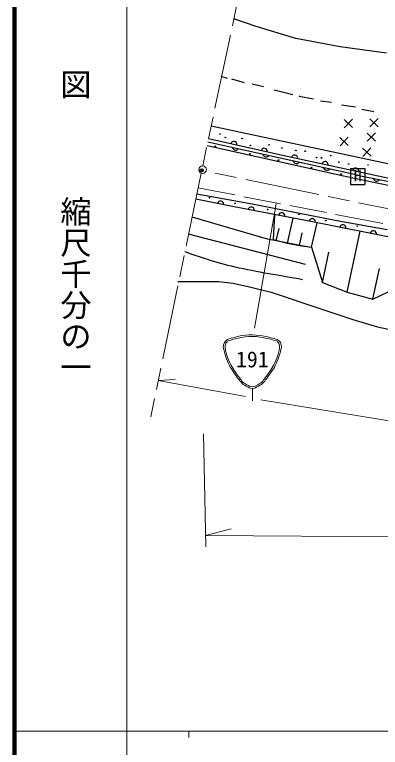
# Model space of a CAD drawing. Units: millimetres, scale not verified. Extents: x 40000 to 680000, y 20000 to 380000.
# Drawn here: x 40000 to 98750, y 202409 to 320146 of the extents above; entities that cross this region are included whole.
import ezdxf
from ezdxf.enums import TextEntityAlignment as Align

# ---------------------------------------------------------------- set-up
doc = ezdxf.new("R2010")
doc.units = ezdxf.units.MM
doc.header["$LTSCALE"] = 1000
doc.header["$PDMODE"] = 32
doc.header["$PDSIZE"] = 500
doc.linetypes.add('CHAIN', pattern=[18.5, 12, -1.5, 3.5, -1.5])
doc.linetypes.add('DASHED', pattern=[7.5, 6, -1.5])
for name, color, linetype, lineweight in [('M-BGD', 7, 'Continuous', 25), ('M-BMK', 2, 'CHAIN', 13), ('M-BMK-SRVR', 3, 'Continuous', 13), ('M-STR-HTXT', 7, 'Continuous', 13), ('M-STR-STRC', 7, 'Continuous', 13), ('M-TTL', 2, 'Continuous', 140), ('M-TTL-BAND', 7, 'Continuous', 13)]:
    doc.layers.add(name, color=color, linetype=linetype, lineweight=lineweight)
doc.layers.add('M-OTRS', color=6, linetype='Continuous')
doc.styles.add('@ＭＳ ゴシック', font='')
doc.styles.add('ＭＳ ゴシック', font='')
doc.styles.get('@ＭＳ ゴシック').set_extended_font_data('@MS Gothic')
doc.styles.get('ＭＳ ゴシック').set_extended_font_data('MS Gothic')

msp = doc.modelspace()

# ---------------------------------------------------------------- linework, layer by layer
at = {"layer": 'M-BGD'}
for p, q in [((78803, 318257), (75235, 319489)), ((85151, 316311), (78803, 318257)), ((92287, 314967), (85151, 316311)), ((99747, 313947), (92287, 314967)), ((74182, 309879), (73188, 310197)), ((76925, 309203), (74897, 309799)), ((79986, 308567), (78157, 308964)), ((84716, 307255), (81695, 308010)), ((85710, 307016), (85829, 307096)), ((88015, 306539), (85710, 307016)), ((90877, 306023), (89128, 306261)), ((94773, 305267), (92507, 305625)), ((97715, 304552), (95767, 304910)), ((92927, 303311), (94279, 302010)), ((94253, 303336), (92953, 301985)), ((97062, 303430), (98413, 302129)), ((98387, 303455), (97087, 302104)), ((71574, 302254), (99961, 296239)), ((92252, 300409), (93603, 299108)), ((93578, 300434), (92277, 299083)), ((96624, 301124), (97976, 299824)), ((97950, 301150), (96650, 299798)), ((70906, 299112), (93310, 294142)), ((76820, 298397), (71017, 299633)), ((83027, 297511), (71138, 300200)), ((94575, 294449), (76820, 298397)), ((95909, 298699), (97260, 297399)), ((97235, 298725), (95934, 297374)), ((101153, 293615), (83027, 297511)), ((93969, 295414), (96272, 295414)), ((93969, 295414), (93969, 292849)), ((96272, 295414), (96272, 292849)), ((93310, 294142), (110820, 290465)), ((103672, 292553), (95581, 294219)), ((93969, 292849), (96272, 292849)), ((69285, 291372), (78184, 289729)), ((75019, 289312), (69099, 290472)), ((78184, 289729), (91769, 287086)), ((88137, 286808), (75019, 289312)), ((80625, 284043), (68512, 287628)), ((81723, 288032), (81535, 284012)), ((83834, 283438), (84727, 287459)), ((87705, 282803), (88575, 286720)), ((114413, 281561), (88137, 286808)), ((91769, 287086), (99839, 285615)), ((82024, 283779), (82472, 285794)), ((85759, 283074), (86205, 285082)), ((93429, 275528), (95494, 285339)), ((86741, 280012), (67941, 284861)), ((87251, 282792), (80625, 284043)), ((81535, 284012), (83834, 283438)), ((83834, 283438), (85759, 283074)), ((85759, 283074), (87705, 282803)), ((87705, 282803), (89454, 277118)), ((89454, 277118), (90475, 281968)), ((97557, 274404), (98597, 279344)), ((66226, 277267), (71555, 277267)), ((71555, 277267), (72806, 277290)), ((72806, 277290), (75030, 277012)), ((75030, 277012), (77532, 276456)), ((89454, 277118), (93429, 275528)), ((77532, 276456), (81216, 275576)), ((81216, 275576), (89371, 272819)), ((93429, 275528), (97557, 274404)), ((97557, 274404), (101141, 276125)), ((89371, 272819), (94306, 271151)), ((94306, 271151), (98291, 269969)), ((98291, 269969), (102484, 269065))]:
    msp.add_line(p, q, dxfattribs=at)
at = {"layer": 'M-BGD', "linetype": 'DASHED', "lineweight": 13}
for p, q in [((69477, 292303), (93249, 287733)), ((93249, 287733), (116880, 283099))]:
    msp.add_line(p, q, dxfattribs=at)
at = {"layer": 'M-BGD'}
for centre, radius in [((73004, 300954), 51.7), ((73839, 300398), 51.7), ((76542, 300239), 51.7), ((72200, 298977), 75), ((77854, 299126), 51.7), ((80875, 299205), 51.7), ((82942, 298728), 51.7), ((85168, 298331), 51.7), ((86679, 298211), 51.7), ((77775, 297735), 75), ((82396, 296741), 75), ((88507, 297178), 51.7), ((89302, 297138), 51.7), ((90773, 297496), 51.7), ((87703, 295548), 75), ((92085, 296462), 51.7), ((93675, 296144), 51.7), ((96776, 295985), 51.7), ((92443, 294505), 75), ((71295, 290728), 51.7), ((75409, 289814), 51.7), ((80636, 288840), 51.7), ((85685, 288065), 51.7), ((89998, 287071), 51.7), ((95046, 286177), 51.7)]:
    msp.add_circle(centre, radius, dxfattribs=at)
for centre, radius, start, end in [((75216, 299278), 500, 347.25258, 167.25258), ((75533, 298944), 567, 196.04498, 319.9), ((80093, 298175), 500, 347.25258, 167.25258), ((80419, 297870), 567, 195.53683, 319.39186), ((84974, 297092), 500, 347.87092, 167.87092), ((85300, 296785), 567, 195.53683, 319.39186), ((89863, 296042), 500, 347.87092, 167.87092), ((90181, 295699), 567, 195.53683, 319.39186), ((94751, 294991), 500, 347.87092, 167.87092), ((98175, 293957), 567, 196.44137, 320.29639), ((73078, 289692), 500, 348.91359, 168.91359), ((77987, 288745), 500, 349.19177, 169.19177), ((82899, 287808), 500, 349.19177, 169.19177), ((87810, 286870), 500, 349.02939, 169.19228), ((92714, 285894), 500, 348.70674, 168.70674), ((97617, 284915), 500, 348.70674, 168.70674)]:
    msp.add_arc(centre, radius, start, end, dxfattribs=at)
msp.add_open_spline([(86255, 277545), (82641, 278224), (78996, 278757), (75412, 279584), (73875, 279938), (72356, 280372), (70848, 280835), (69955, 281109), (69074, 281422), (68195, 281738), (67916, 281839), (67639, 281948), (67361, 282055)], degree=3, knots=[0, 0, 0, 0, 1, 1, 1, 2, 2, 2, 3, 3, 3, 4, 4, 4, 4], dxfattribs=at)
at = {"layer": 'M-BMK'}
for p, q in [((78523, 334967), (70211, 295840)), ((69969, 294685), (61882, 255511)), ((107011, 287512), (70736, 294975))]:
    msp.add_line(p, q, dxfattribs=at)
at = {"layer": 'M-BMK-SRVR'}
msp.add_circle((70198, 295240), 600, dxfattribs=at)
at = {"layer": 'M-OTRS'}
msp.add_point((70057, 295115), dxfattribs=at)
at = {"layer": 'M-STR-HTXT'}
for p, q in [((63056, 261369), (65764, 261521)), ((63056, 261369), (77063, 258790)), ((79565, 258234), (197315, 239127)), ((70344, 252767), (70715, 234603)), ((70677, 236453), (74766, 237500)), ((70677, 236453), (196100, 235623))]:
    msp.add_line(p, q, dxfattribs=at)
at = {"layer": 'M-STR-STRC'}
for p, q in [((82021, 289743), (78546, 269772)), ((78187, 260094), (78187, 258094))]:
    msp.add_line(p, q, dxfattribs=at)
for points, knots in [([(74187, 267951), (75887, 268480), (76598, 268705), (78187, 268699), (79777, 268692), (81949, 268024), (82187, 267951)], [0, 0, 0, 0, 1, 1, 1, 2, 2, 2, 2]), ([(74285, 267712), (75022, 267941), (76636, 268445), (78187, 268445), (79737, 268445), (81851, 267792), (82089, 267719)], [0, 0, 0, 0, 1, 1, 1, 2, 2, 2, 2]), ([(74187, 267951), (73951, 267804), (73839, 267682), (73687, 267451), (73366, 266960), (73553, 266526), (73687, 265951)], [0, 0, 0, 0, 1, 1, 1, 2, 2, 2, 2]), ([(74281, 267716), (74226, 267667), (74047, 267510), (73937, 267347), (73650, 266920), (73869, 266208), (73924, 266030)], [0, 0, 0, 0, 1, 1, 1, 2, 2, 2, 2]), ([(82091, 267719), (82146, 267670), (82326, 267511), (82437, 267347), (82725, 266920), (82505, 266207), (82449, 266028)], [0, 0, 0, 0, 1, 1, 1, 2, 2, 2, 2]), ([(82187, 267951), (82424, 267804), (82536, 267682), (82687, 267451), (83008, 266960), (82822, 266526), (82687, 265951)], [0, 0, 0, 0, 1, 1, 1, 2, 2, 2, 2]), ([(73687, 265951), (73867, 265252), (73955, 265023), (74187, 264451), (74616, 263396), (74925, 263041), (75687, 261951)], [0, 0, 0, 0, 1, 1, 1, 2, 2, 2, 2]), ([(73924, 266030), (74101, 265343), (74187, 265118), (74416, 264556), (74840, 263510), (75147, 263160), (75902, 262079)], [0, 0, 0, 0, 1, 1, 1, 2, 2, 2, 2]), ([(82450, 266030), (82273, 265343), (82187, 265118), (81959, 264556), (81534, 263510), (81228, 263160), (80473, 262079)], [0, 0, 0, 0, 1, 1, 1, 2, 2, 2, 2]), ([(82687, 265951), (82507, 265252), (82420, 265023), (82187, 264451), (81758, 263396), (81450, 263041), (80687, 261951)], [0, 0, 0, 0, 1, 1, 1, 2, 2, 2, 2]), ([(75687, 261951), (76237, 261224), (76446, 260822), (77187, 260451), (77558, 260265), (77773, 260094), (78187, 260094), (78602, 260094), (78817, 260265), (79187, 260451), (79928, 260822), (80138, 261224), (80687, 261951)], [0, 0, 0, 0, 1, 1, 1, 2, 2, 2, 3, 3, 3, 4, 4, 4, 4]), ([(75864, 262127), (76399, 261420), (76599, 261020), (77324, 260667), (77646, 260510), (77829, 260360), (78187, 260360), (78545, 260360), (78729, 260510), (79050, 260667), (79776, 261020), (79976, 261420), (80510, 262127)], [0, 0, 0, 0, 1, 1, 1, 2, 2, 2, 3, 3, 3, 4, 4, 4, 4])]:
    msp.add_open_spline(points, degree=3, knots=knots, dxfattribs=at)
at = {"layer": 'M-TTL'}
msp.add_line((40000, 380000), (40000, 20000), dxfattribs=at)
at = {"layer": 'M-TTL-BAND'}
for p, q in [((58000, 370000), (58000, 20000)), ((40000, 205000), (579000, 205000)), ((68000, 205000), (68000, 204000))]:
    msp.add_line(p, q, dxfattribs=at)

# ---------------------------------------------------------------- texts
at = {"layer": 'M-BGD', "style": 'ＭＳ ゴシック'}
msp.add_text('H', height=1833, dxfattribs=at).set_placement((94502, 292806), align=Align.BOTTOM_LEFT)
at = {"layer": 'M-STR-STRC', "style": 'ＭＳ ゴシック'}
msp.add_text('191', height=2566, dxfattribs=at).set_placement((78187, 262701), align=Align.BOTTOM_CENTER)
at = {"layer": 'M-TTL-BAND', "style": '@ＭＳ ゴシック'}
for s, p in [('平\u3000\u3000面\u3000\u3000図', (49777, 306475)), ('縮尺千分の一', (49777, 261030))]:
    msp.add_text(s, height=3666, rotation=270, dxfattribs=at).set_placement(p, align=Align.MIDDLE_RIGHT)

doc.saveas('drawing.dxf')
